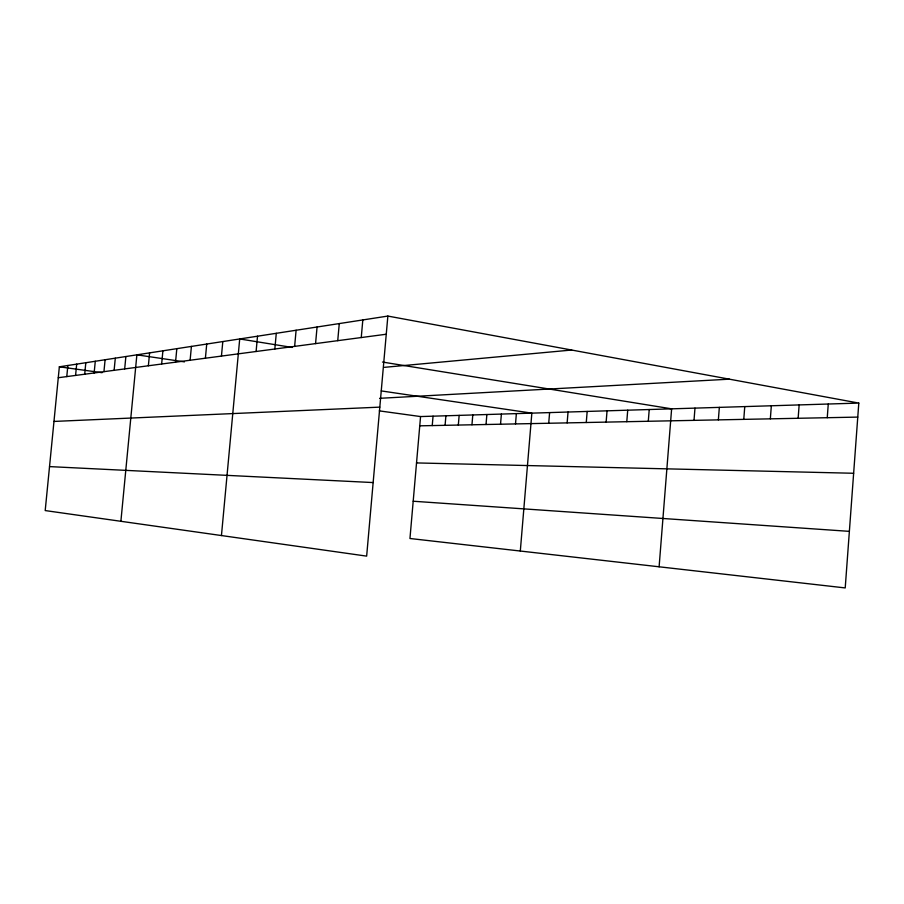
<?xml version="1.0" encoding="UTF-8"?>
<svg xmlns="http://www.w3.org/2000/svg" width="904" height="904" viewBox="0 0 904 904"><rect width="100%" height="100%" fill="white"/><g stroke="black" fill="none" stroke-linecap="round" stroke-linejoin="round"><path stroke-width="1.36" d="M827.25 417.704L828.267 404.02M858.8 403.082L845.217 587.928L409.953 538.501L420.563 416.563L858.8 403.082L387.861 316.072L59.348 366.809L45.2 510.568L366.651 556.129L387.861 316.072M770.344 418.834L771.338 405.772M798.142 418.281L799.147 404.913M718.364 419.874L719.335 407.376M743.777 419.366L744.76 406.585M659.106 566.797L671.627 408.834L382.494 362.052M694.012 420.36L694.973 408.122M606.132 422.111L607.047 410.823M626.788 421.693L627.715 410.19M648.292 421.264L649.23 409.523M548.717 423.253L549.609 412.597M567.136 422.891L568.04 412.032M586.267 422.507L587.171 411.433M500.533 424.213L501.392 414.077M515.506 423.919L516.376 413.614M520.308 551.033L531.846 413.139L381.228 390.912M445.084 425.321L445.909 415.783M458.317 425.061L459.153 415.377M471.956 424.778L472.792 414.959M486.024 424.507L486.872 414.529M432.236 425.581L433.05 416.179M337.734 340.672L339.271 323.575M361.25 337.554L362.82 319.937M294.636 346.379L296.105 330.242M315.564 343.61L317.067 326.999M221.446 535.552L239.707 338.955L292.263 347.452M256.103 351.498L257.516 336.198M274.839 349.012L276.285 333.305M175.545 362.176L176.822 348.661M190.111 360.244L191.422 346.413M205.4 358.21L206.722 344.051M221.446 356.086L222.802 341.565M114.119 370.312L115.294 358.176M124.684 368.911L125.871 356.538M120.887 521.292L136.877 354.831L184.439 361.86M148.369 365.781L149.601 352.876M161.647 364.018L162.901 350.82M66.772 376.595L67.868 365.498M75.574 375.431L76.682 364.131M84.694 374.222L85.812 362.719M94.14 372.968L95.282 361.261M103.937 371.668L105.101 359.747M58.274 377.725L386.257 334.231M384.46 367.329L571.69 350.029M379.601 398.325L729.392 379.171M53.969 421.433L379.816 407.128M419.761 425.829L857.772 417.094M416.529 462.927L853.636 473.267M49.528 466.6L373.149 482.566M413.196 501.234L849.376 531.36M59.348 366.809L102.073 372.697M379.318 410.879L420.563 416.563"/></g></svg>
